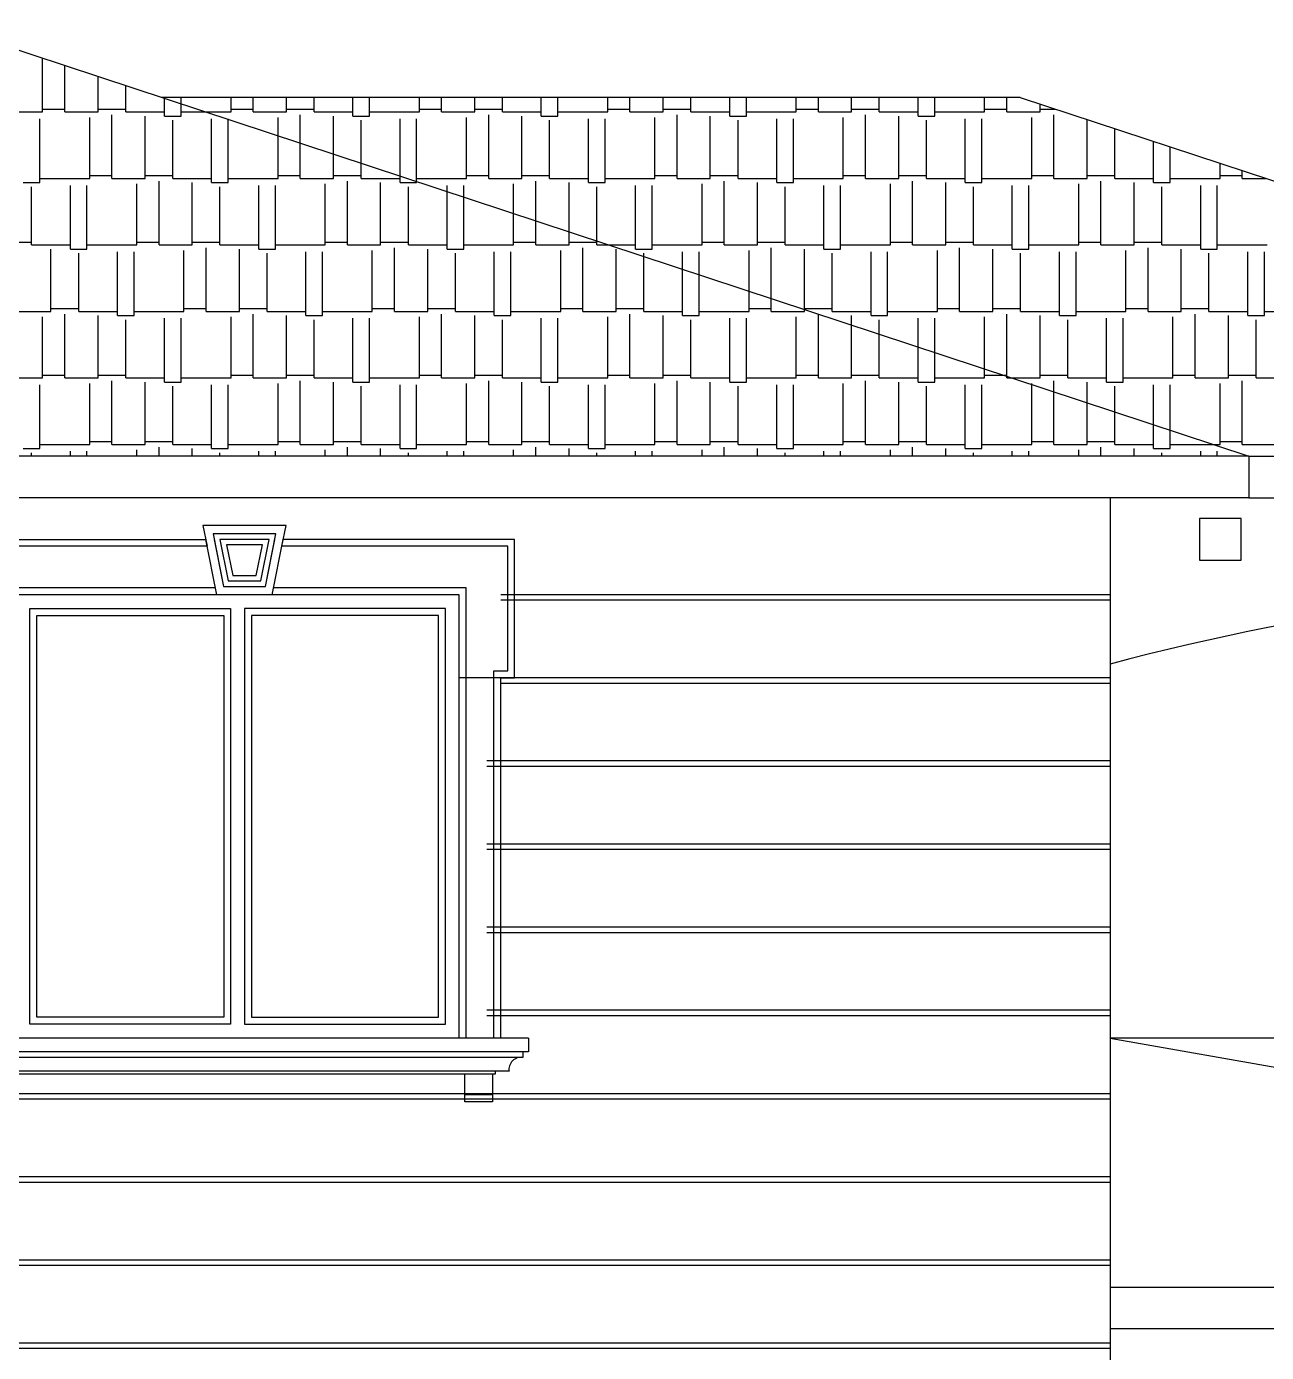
# Model space of a CAD drawing. Extents: x 182769.15 to 182771.38, y 101811.72 to 101812.21.
# Drawn here: x 182770.7481 to 182770.8376, y 101811.855 to 101811.9507 of the extents above; entities that cross this region are included whole.
import ezdxf

# ---------------------------------------------------------------- set-up
doc = ezdxf.new("R2010")
doc.units = 0
doc.header["$MEASUREMENT"] = 0
doc.layers.add('DUVAR', color=7, linetype='Continuous')
doc.layers.add('TARAMA', color=15, linetype='Continuous')

msp = doc.modelspace()

# ---------------------------------------------------------------- linework, layer by layer
at = {"layer": 'DUVAR'}
for p, q in [((182770.7423599537, 101811.9506928206), (182770.8363599537, 101811.9196728206)), ((182770.8263599537, 101811.9166728206), (182770.8263599537, 101811.8596728206)), ((182770.8263599537, 101811.9166728206), (182770.8263599537, 101811.7896728206)), ((182770.7668599537, 101811.9146728206), (182770.7608599536, 101811.9146728206)), ((182770.7608599536, 101811.9146728206), (182770.7611599537, 101811.9131728206)), ((182770.7665599537, 101811.9131728206), (182770.7668599537, 101811.9146728206)), ((182770.7433599537, 101811.9136728206), (182770.7610599537, 101811.9136728206)), ((182770.7618599537, 101811.9096728206), (182770.7610599537, 101811.9136728206)), ((182770.7658599537, 101811.9096728206), (182770.7666599537, 101811.9136728206)), ((182770.7833599537, 101811.9136728206), (182770.7666599537, 101811.9136728206)), ((182770.7833599537, 101811.9036728206), (182770.7833599537, 101811.9136728206)), ((182770.7793599537, 101811.9096728206), (182770.7473599536, 101811.9096728206)), ((182770.7793599537, 101811.8776728206), (182770.7793599537, 101811.9096728206)), ((182770.7823599536, 101811.9036728206), (182770.7833599537, 101811.9036728206)), ((182770.7833599537, 101811.9036728206), (182770.7823599536, 101811.9036728206)), ((182770.7823599536, 101811.8776728206), (182770.7823599536, 101811.9036728206)), ((182770.7843599537, 101811.8776728206), (182770.7423599537, 101811.8776728206)), ((182770.7843599537, 101811.8776728206), (182770.7843599537, 101811.8766728206)), ((182770.7843599537, 101811.8766728206), (182770.7423599537, 101811.8766728206))]:
    msp.add_line(p, q, dxfattribs=at)
at = {"layer": 'DUVAR', "color": 5}
for p, q in [((182770.8198599537, 101811.9455778206), (182770.7578599537, 101811.9455778206)), ((182770.8198599537, 101811.9455778206), (182770.8603599537, 101811.9322128206)), ((182770.8363599537, 101811.9196728206), (182770.9383599537, 101811.9196728206)), ((182770.8363599537, 101811.9166728206), (182770.9383599537, 101811.9166728206)), ((182770.8358094434, 101811.9151728206), (182770.8328094434, 101811.9151728206)), ((182770.8328094434, 101811.9151728206), (182770.8328094434, 101811.9121728206)), ((182770.8358094434, 101811.9121728206), (182770.8358094434, 101811.9151728206)), ((182770.8328094434, 101811.9121728206), (182770.8358094434, 101811.9121728206)), ((182770.9183599536, 101811.8776728206), (182770.8263599537, 101811.8776728206))]:
    msp.add_line(p, q, dxfattribs=at)
at = {"layer": 'DUVAR', "color": 6}
for p, q in [((182770.8363599537, 101811.9196728206), (182770.6123599537, 101811.9196728206)), ((182770.8363599537, 101811.9196728206), (182770.8363599537, 101811.9166728206)), ((182770.8363599537, 101811.9166728206), (182770.6123599537, 101811.9166728206)), ((182770.8263599537, 101811.8776728206), (182770.9283599537, 101811.8596728206)), ((182770.9283599537, 101811.8596728206), (182770.8263599537, 101811.8596728206)), ((182770.8263599537, 101811.8596728206), (182770.8263599537, 101811.8566728206)), ((182770.9283599537, 101811.8566728206), (182770.8263599537, 101811.8566728206))]:
    msp.add_line(p, q, dxfattribs=at)
at = {"layer": 'DUVAR', "color": 8}
for p, q in [((182770.7661280713, 101811.9140728206), (182770.761591836, 101811.9140728206)), ((182770.761591836, 101811.9140728206), (182770.762351836, 101811.9102728206)), ((182770.7653680713, 101811.9102728206), (182770.7661280713, 101811.9140728206)), ((182770.7611599537, 101811.9131728206), (182770.7438599537, 101811.9131728206)), ((182770.761671836, 101811.9136728206), (182770.762351836, 101811.9102728206)), ((182770.7656401498, 101811.9136728206), (182770.7620797576, 101811.9136728206)), ((182770.7620797576, 101811.9136728206), (182770.7626797576, 101811.9106728206)), ((182770.7651522282, 101811.9132728206), (182770.7625676791, 101811.9132728206)), ((182770.7625676791, 101811.9132728206), (182770.7630076791, 101811.9110728206)), ((182770.7647122282, 101811.9110728206), (182770.7651522282, 101811.9132728206)), ((182770.7650401498, 101811.9106728206), (182770.7656401498, 101811.9136728206)), ((182770.7653680713, 101811.9102728206), (182770.7660480713, 101811.9136728206)), ((182770.7828599537, 101811.9131728206), (182770.7665599537, 101811.9131728206)), ((182770.7828599537, 101811.9041728206), (182770.7828599537, 101811.9131728206)), ((182770.7630076791, 101811.9110728206), (182770.7647122282, 101811.9110728206)), ((182770.7617599537, 101811.9101728206), (182770.7468599537, 101811.9101728206)), ((182770.762351836, 101811.9102728206), (182770.7653680713, 101811.9102728206)), ((182770.762351836, 101811.9102728206), (182770.7653680713, 101811.9102728206)), ((182770.7626797576, 101811.9106728206), (182770.7650401498, 101811.9106728206)), ((182770.7798599536, 101811.9101728206), (182770.7659599537, 101811.9101728206)), ((182770.7798599536, 101811.8776728206), (182770.7798599536, 101811.9101728206)), ((182770.8263599537, 101811.9096728206), (182770.7823599536, 101811.9096728206)), ((182770.8263599537, 101811.9092728206), (182770.7823599536, 101811.9092728206)), ((182770.7818599537, 101811.8776728206), (182770.7818599537, 101811.9041728206)), ((182770.7818599537, 101811.9041728206), (182770.7828599537, 101811.9041728206)), ((182770.7823599536, 101811.9036728206), (182770.7793599537, 101811.9036728206)), ((182770.8263599537, 101811.9036728206), (182770.7823599536, 101811.9036728206)), ((182770.8263599537, 101811.9032728206), (182770.7823599536, 101811.9032728206)), ((182770.8263599537, 101811.8976728206), (182770.7813599537, 101811.8976728206)), ((182770.8263599537, 101811.8972728206), (182770.7813599537, 101811.8972728206)), ((182770.8263599537, 101811.8916728206), (182770.7813599537, 101811.8916728206)), ((182770.8263599537, 101811.8912728206), (182770.7813599537, 101811.8912728206)), ((182770.8263599537, 101811.8856728206), (182770.7813599537, 101811.8856728206)), ((182770.8263599537, 101811.8852728206), (182770.7813599537, 101811.8852728206)), ((182770.8263599537, 101811.8796728206), (182770.7813599537, 101811.8796728206)), ((182770.8263599537, 101811.8792728206), (182770.7813599537, 101811.8792728206)), ((182770.7839599537, 101811.8766728206), (182770.7839599537, 101811.8762728206)), ((182770.7839599537, 101811.8762728206), (182770.7427599537, 101811.8762728206)), ((182770.7829599536, 101811.8752728206), (182770.7437599536, 101811.8752728206)), ((182770.7819599537, 101811.8750728206), (182770.7447599537, 101811.8750728206)), ((182770.7797599537, 101811.8730728206), (182770.7797599537, 101811.8750728206)), ((182770.7817599537, 101811.8750728206), (182770.7817599537, 101811.8730728206)), ((182770.7819599537, 101811.8752728206), (182770.7819599537, 101811.8750728206)), ((182770.6223599536, 101811.8736728206), (182770.8263599537, 101811.8736728206)), ((182770.7817599537, 101811.8735728206), (182770.7797599537, 101811.8735728206)), ((182770.6223599536, 101811.8732728206), (182770.8263599537, 101811.8732728206)), ((182770.7817599537, 101811.8730728206), (182770.7797599537, 101811.8730728206)), ((182770.6223599536, 101811.8676728206), (182770.8263599537, 101811.8676728206)), ((182770.6223599536, 101811.8672728206), (182770.8263599537, 101811.8672728206)), ((182770.6223599536, 101811.8616728206), (182770.8263599537, 101811.8616728206)), ((182770.6223599536, 101811.8612728206), (182770.8263599537, 101811.8612728206)), ((182770.6223599536, 101811.8556728206), (182770.8263599537, 101811.8556728206)), ((182770.6223599536, 101811.8552728206), (182770.8263599537, 101811.8552728206))]:
    msp.add_line(p, q, dxfattribs=at)
at = {"layer": 'DUVAR', "color": 3}
for p, q in [((182770.7483599537, 101811.9086728206), (182770.7628599537, 101811.9086728206)), ((182770.7483599537, 101811.8786728206), (182770.7483599537, 101811.9086728206)), ((182770.7628599537, 101811.9086728206), (182770.7628599537, 101811.8786728206)), ((182770.7783599537, 101811.9086728206), (182770.7638599537, 101811.9086728206)), ((182770.7638599537, 101811.9086728206), (182770.7638599537, 101811.8786728206)), ((182770.7783599537, 101811.8786728206), (182770.7783599537, 101811.9086728206)), ((182770.7628599537, 101811.8786728206), (182770.7483599537, 101811.8786728206)), ((182770.7638599537, 101811.8786728206), (182770.7783599537, 101811.8786728206))]:
    msp.add_line(p, q, dxfattribs=at)
at = {"layer": 'DUVAR', "color": 1}
for p, q in [((182770.7488599537, 101811.9081728206), (182770.7623599537, 101811.9081728206)), ((182770.7488599537, 101811.8791728206), (182770.7488599537, 101811.9081728206)), ((182770.7623599537, 101811.9081728206), (182770.7623599537, 101811.8791728206)), ((182770.7778599537, 101811.9081728206), (182770.7643599537, 101811.9081728206)), ((182770.7643599537, 101811.9081728206), (182770.7643599537, 101811.8791728206)), ((182770.7778599537, 101811.8791728206), (182770.7778599537, 101811.9081728206)), ((182770.7623599537, 101811.8791728206), (182770.7488599537, 101811.8791728206)), ((182770.7643599537, 101811.8791728206), (182770.7778599537, 101811.8791728206))]:
    msp.add_line(p, q, dxfattribs=at)
at = {"layer": 'DUVAR', "color": 5}
msp.add_arc((182770.8723599536, 101811.7313394873), 0.1793333333336735, 75.13718278686326, 104.8628172131367, dxfattribs=at)
at = {"layer": 'DUVAR', "color": 8}
msp.add_arc((182770.7838349536, 101811.8753978206), 0.0008838834764835961, 81.86989882496346, 188.1301011750366, dxfattribs=at)
at = {"layer": 'TARAMA'}
for p, q in [((182770.749289276, 101811.9445271903), (182770.749289276, 101811.9484061442)), ((182770.750889276, 101811.9445271903), (182770.750889276, 101811.9478781442)), ((182770.753289276, 101811.9445271903), (182770.753289276, 101811.9470861442)), ((182770.755289276, 101811.9445271903), (182770.755289276, 101811.9464261442)), ((182770.758089276, 101811.9455021442), (182770.758089276, 101811.9455778206)), ((182770.758089276, 101811.9442271903), (182770.758089276, 101811.9455021442)), ((182770.759289276, 101811.9451061442), (182770.759289276, 101811.9455778206)), ((182770.762889276, 101811.9445271903), (182770.762889276, 101811.9455778206)), ((182770.764489276, 101811.9445271903), (182770.764489276, 101811.9455778206)), ((182770.766889276, 101811.9445271903), (182770.766889276, 101811.9455778206)), ((182770.768889276, 101811.9445271903), (182770.768889276, 101811.9455778206)), ((182770.771689276, 101811.9442271903), (182770.771689276, 101811.9455778206)), ((182770.772889276, 101811.9442271903), (182770.772889276, 101811.9455778206)), ((182770.776489276, 101811.9445271903), (182770.776489276, 101811.9455778206)), ((182770.778089276, 101811.9445271903), (182770.778089276, 101811.9455778206)), ((182770.780489276, 101811.9445271903), (182770.780489276, 101811.9455778206)), ((182770.782489276, 101811.9445271903), (182770.782489276, 101811.9455778206)), ((182770.785289276, 101811.9442271903), (182770.785289276, 101811.9455778206)), ((182770.786489276, 101811.9442271903), (182770.786489276, 101811.9455778206)), ((182770.790089276, 101811.9445271903), (182770.790089276, 101811.9455778206)), ((182770.791689276, 101811.9445271903), (182770.791689276, 101811.9455778206)), ((182770.794089276, 101811.9445271903), (182770.794089276, 101811.9455778206)), ((182770.796089276, 101811.9445271903), (182770.796089276, 101811.9455778206)), ((182770.798889276, 101811.9442271903), (182770.798889276, 101811.9455778206)), ((182770.800089276, 101811.9442271903), (182770.800089276, 101811.9455778206)), ((182770.803689276, 101811.9445271903), (182770.803689276, 101811.9455778206)), ((182770.805289276, 101811.9445271903), (182770.805289276, 101811.9455778206)), ((182770.807689276, 101811.9445271903), (182770.807689276, 101811.9455778206)), ((182770.809689276, 101811.9445271903), (182770.809689276, 101811.9455778206)), ((182770.812489276, 101811.9442271903), (182770.812489276, 101811.9455778206)), ((182770.813689276, 101811.9442271903), (182770.813689276, 101811.9455778206)), ((182770.817289276, 101811.9445271903), (182770.817289276, 101811.9455778206)), ((182770.818889276, 101811.9445271903), (182770.818889276, 101811.9455778206)), ((182770.745689276, 101811.9445271903), (182770.749289276, 101811.9445271903)), ((182770.749289276, 101811.9447271903), (182770.750889276, 101811.9447271903)), ((182770.750889276, 101811.9445271903), (182770.753289276, 101811.9445271903)), ((182770.753289276, 101811.9447271903), (182770.755289276, 101811.9447271903)), ((182770.755289276, 101811.9445271903), (182770.758089276, 101811.9445271903)), ((182770.759289276, 101811.9442271903), (182770.759289276, 101811.9451061442)), ((182770.759289276, 101811.9445271903), (182770.7610436817, 101811.9445271903)), ((182770.7610436817, 101811.9445271903), (182770.762889276, 101811.9445271903)), ((182770.762889276, 101811.9447271903), (182770.764489276, 101811.9447271903)), ((182770.764489276, 101811.9445271903), (182770.766889276, 101811.9445271903)), ((182770.766889276, 101811.9447271903), (182770.768889276, 101811.9447271903)), ((182770.768889276, 101811.9445271903), (182770.771689276, 101811.9445271903)), ((182770.772889276, 101811.9445271903), (182770.776489276, 101811.9445271903)), ((182770.776489276, 101811.9447271903), (182770.778089276, 101811.9447271903)), ((182770.778089276, 101811.9445271903), (182770.780489276, 101811.9445271903)), ((182770.780489276, 101811.9447271903), (182770.782489276, 101811.9447271903)), ((182770.782489276, 101811.9445271903), (182770.785289276, 101811.9445271903)), ((182770.786489276, 101811.9445271903), (182770.790089276, 101811.9445271903)), ((182770.790089276, 101811.9447271903), (182770.791689276, 101811.9447271903)), ((182770.791689276, 101811.9445271903), (182770.794089276, 101811.9445271903)), ((182770.794089276, 101811.9447271903), (182770.796089276, 101811.9447271903)), ((182770.796089276, 101811.9445271903), (182770.798889276, 101811.9445271903)), ((182770.800089276, 101811.9445271903), (182770.803689276, 101811.9445271903)), ((182770.803689276, 101811.9447271903), (182770.805289276, 101811.9447271903)), ((182770.805289276, 101811.9445271903), (182770.807689276, 101811.9445271903)), ((182770.807689276, 101811.9447271903), (182770.809689276, 101811.9447271903)), ((182770.809689276, 101811.9445271903), (182770.812489276, 101811.9445271903)), ((182770.813689276, 101811.9445271903), (182770.817289276, 101811.9445271903)), ((182770.817289276, 101811.9447271903), (182770.818889276, 101811.9447271903)), ((182770.818889276, 101811.9445271903), (182770.821289276, 101811.9445271903)), ((182770.821289276, 101811.9445271903), (182770.821289276, 101811.9451061442)), ((182770.821289276, 101811.9447271903), (182770.8224376211, 101811.9447271903)), ((182770.749089276, 101811.9394271903), (182770.749089276, 101811.9440271903)), ((182770.752689276, 101811.9397271903), (182770.752689276, 101811.9441271903)), ((182770.754289276, 101811.9397271903), (182770.754289276, 101811.9443271903)), ((182770.756689276, 101811.9397271903), (182770.756689276, 101811.9442271903)), ((182770.758089276, 101811.9442271903), (182770.759289276, 101811.9442271903)), ((182770.758689276, 101811.9397271903), (182770.758689276, 101811.9439271903)), ((182770.761489276, 101811.9394271903), (182770.761489276, 101811.9440271903)), ((182770.762689276, 101811.9439841442), (182770.762689276, 101811.9440271903)), ((182770.762689276, 101811.9394271903), (182770.762689276, 101811.9439841442)), ((182770.766289276, 101811.9427961442), (182770.766289276, 101811.9441271903)), ((182770.767889276, 101811.9422681442), (182770.767889276, 101811.9443271903)), ((182770.770289276, 101811.9414761442), (182770.770289276, 101811.9442271903)), ((182770.771689276, 101811.9442271903), (182770.772889276, 101811.9442271903)), ((182770.772289276, 101811.9408161442), (182770.772289276, 101811.9439271903)), ((182770.775089276, 101811.9398921442), (182770.775089276, 101811.9440271903)), ((182770.776289276, 101811.9394961442), (182770.776289276, 101811.9440271903)), ((182770.779889276, 101811.9397271903), (182770.779889276, 101811.9441271903)), ((182770.781489276, 101811.9397271903), (182770.781489276, 101811.9443271903)), ((182770.783889276, 101811.9397271903), (182770.783889276, 101811.9442271903)), ((182770.785289276, 101811.9442271903), (182770.786489276, 101811.9442271903)), ((182770.785889276, 101811.9397271903), (182770.785889276, 101811.9439271903)), ((182770.788689276, 101811.9394271903), (182770.788689276, 101811.9440271903)), ((182770.789889276, 101811.9394271903), (182770.789889276, 101811.9440271903)), ((182770.793489276, 101811.9397271903), (182770.793489276, 101811.9441271903)), ((182770.795089276, 101811.9397271903), (182770.795089276, 101811.9443271903)), ((182770.797489276, 101811.9397271903), (182770.797489276, 101811.9442271903)), ((182770.798889276, 101811.9442271903), (182770.800089276, 101811.9442271903)), ((182770.799489276, 101811.9397271903), (182770.799489276, 101811.9439271903)), ((182770.802289276, 101811.9394271903), (182770.802289276, 101811.9440271903)), ((182770.803489276, 101811.9394271903), (182770.803489276, 101811.9440271903)), ((182770.807089276, 101811.9397271903), (182770.807089276, 101811.9441271903)), ((182770.808689276, 101811.9397271903), (182770.808689276, 101811.9443271903)), ((182770.811089276, 101811.9397271903), (182770.811089276, 101811.9442271903)), ((182770.812489276, 101811.9442271903), (182770.813689276, 101811.9442271903)), ((182770.813089276, 101811.9397271903), (182770.813089276, 101811.9439271903)), ((182770.815889276, 101811.9394271903), (182770.815889276, 101811.9440271903)), ((182770.817089276, 101811.9394271903), (182770.817089276, 101811.9440271903)), ((182770.820689276, 101811.9397271903), (182770.820689276, 101811.9441271903)), ((182770.822289276, 101811.9397271903), (182770.822289276, 101811.9443271903)), ((182770.824689276, 101811.9397271903), (182770.824689276, 101811.9439841442)), ((182770.766289276, 101811.9397271903), (182770.766289276, 101811.9427961442)), ((182770.826689276, 101811.9397271903), (182770.826689276, 101811.9433241442)), ((182770.767889276, 101811.9397271903), (182770.767889276, 101811.9422681442)), ((182770.770289276, 101811.9397271903), (182770.770289276, 101811.9414761442)), ((182770.829489276, 101811.9394271903), (182770.829489276, 101811.9424001442)), ((182770.830689276, 101811.9394271903), (182770.830689276, 101811.9420041442)), ((182770.772289276, 101811.9397271903), (182770.772289276, 101811.9408161442)), ((182770.834289276, 101811.9397271903), (182770.834289276, 101811.9408161442)), ((182770.749089276, 101811.9397271903), (182770.752689276, 101811.9397271903)), ((182770.752689276, 101811.9399271903), (182770.754289276, 101811.9399271903)), ((182770.754289276, 101811.9397271903), (182770.756689276, 101811.9397271903)), ((182770.756689276, 101811.9399271903), (182770.758689276, 101811.9399271903)), ((182770.758689276, 101811.9397271903), (182770.761489276, 101811.9397271903)), ((182770.762689276, 101811.9397271903), (182770.766289276, 101811.9397271903)), ((182770.766289276, 101811.9399271903), (182770.767889276, 101811.9399271903)), ((182770.767889276, 101811.9397271903), (182770.770289276, 101811.9397271903)), ((182770.770289276, 101811.9399271903), (182770.772289276, 101811.9399271903)), ((182770.772289276, 101811.9397271903), (182770.775089276, 101811.9397271903)), ((182770.775089276, 101811.9394271903), (182770.775089276, 101811.9398921442)), ((182770.776289276, 101811.9397271903), (182770.779889276, 101811.9397271903)), ((182770.779889276, 101811.9399271903), (182770.781489276, 101811.9399271903)), ((182770.781489276, 101811.9397271903), (182770.783889276, 101811.9397271903)), ((182770.783889276, 101811.9399271903), (182770.785889276, 101811.9399271903)), ((182770.785889276, 101811.9397271903), (182770.788689276, 101811.9397271903)), ((182770.789889276, 101811.9397271903), (182770.793489276, 101811.9397271903)), ((182770.793489276, 101811.9399271903), (182770.795089276, 101811.9399271903)), ((182770.795089276, 101811.9397271903), (182770.797489276, 101811.9397271903)), ((182770.797489276, 101811.9399271903), (182770.799489276, 101811.9399271903)), ((182770.799489276, 101811.9397271903), (182770.802289276, 101811.9397271903)), ((182770.803489276, 101811.9397271903), (182770.807089276, 101811.9397271903)), ((182770.807089276, 101811.9399271903), (182770.808689276, 101811.9399271903)), ((182770.808689276, 101811.9397271903), (182770.811089276, 101811.9397271903)), ((182770.811089276, 101811.9399271903), (182770.813089276, 101811.9399271903)), ((182770.813089276, 101811.9397271903), (182770.815889276, 101811.9397271903)), ((182770.817089276, 101811.9397271903), (182770.820689276, 101811.9397271903)), ((182770.820689276, 101811.9399271903), (182770.822289276, 101811.9399271903)), ((182770.822289276, 101811.9397271903), (182770.824689276, 101811.9397271903)), ((182770.824689276, 101811.9399271903), (182770.826689276, 101811.9399271903)), ((182770.826689276, 101811.9397271903), (182770.829489276, 101811.9397271903)), ((182770.830689276, 101811.9397271903), (182770.834289276, 101811.9397271903)), ((182770.834289276, 101811.9399271903), (182770.835889276, 101811.9399271903)), ((182770.835889276, 101811.9397271903), (182770.835889276, 101811.9402881442)), ((182770.835889276, 101811.9397271903), (182770.8375891363, 101811.9397271903)), ((182770.747889276, 101811.9394271903), (182770.749089276, 101811.9394271903)), ((182770.748489276, 101811.9349271903), (182770.748489276, 101811.9391271903)), ((182770.751289276, 101811.9346271903), (182770.751289276, 101811.9392271903)), ((182770.752489276, 101811.9346271903), (182770.752489276, 101811.9392271903)), ((182770.756089276, 101811.9349271903), (182770.756089276, 101811.9393271903)), ((182770.757689276, 101811.9349271903), (182770.757689276, 101811.9395271903)), ((182770.760089276, 101811.9349271903), (182770.760089276, 101811.9394271903)), ((182770.761489276, 101811.9394271903), (182770.762689276, 101811.9394271903)), ((182770.762089276, 101811.9349271903), (182770.762089276, 101811.9391271903)), ((182770.764889276, 101811.9346271903), (182770.764889276, 101811.9392271903)), ((182770.766089276, 101811.9346271903), (182770.766089276, 101811.9392271903)), ((182770.769689276, 101811.9349271903), (182770.769689276, 101811.9393271903)), ((182770.771289276, 101811.9349271903), (182770.771289276, 101811.9395271903)), ((182770.773689276, 101811.9349271903), (182770.773689276, 101811.9394271903)), ((182770.775089276, 101811.9394271903), (182770.776289276, 101811.9394271903)), ((182770.775689276, 101811.9349271903), (182770.775689276, 101811.9391271903)), ((182770.776289276, 101811.9394271903), (182770.776289276, 101811.9394961442)), ((182770.778489276, 101811.9387701442), (182770.778489276, 101811.9392271903)), ((182770.778489276, 101811.9346271903), (182770.778489276, 101811.9387701442)), ((182770.779689276, 101811.9383741442), (182770.779689276, 101811.9392271903)), ((182770.783289276, 101811.9371861442), (182770.783289276, 101811.9393271903)), ((182770.784889276, 101811.9366581442), (182770.784889276, 101811.9395271903)), ((182770.787289276, 101811.9358661442), (182770.787289276, 101811.9394271903)), ((182770.788689276, 101811.9394271903), (182770.789889276, 101811.9394271903)), ((182770.789289276, 101811.9352061442), (182770.789289276, 101811.9391271903)), ((182770.792089276, 101811.9346271903), (182770.792089276, 101811.9392271903)), ((182770.793289276, 101811.9346271903), (182770.793289276, 101811.9392271903)), ((182770.796889276, 101811.9349271903), (182770.796889276, 101811.9393271903)), ((182770.798489276, 101811.9349271903), (182770.798489276, 101811.9395271903)), ((182770.800889276, 101811.9349271903), (182770.800889276, 101811.9394271903)), ((182770.802289276, 101811.9394271903), (182770.803489276, 101811.9394271903)), ((182770.802889276, 101811.9349271903), (182770.802889276, 101811.9391271903)), ((182770.805689276, 101811.9346271903), (182770.805689276, 101811.9392271903)), ((182770.806889276, 101811.9346271903), (182770.806889276, 101811.9392271903)), ((182770.810489276, 101811.9349271903), (182770.810489276, 101811.9393271903)), ((182770.812089276, 101811.9349271903), (182770.812089276, 101811.9395271903)), ((182770.814489276, 101811.9349271903), (182770.814489276, 101811.9394271903)), ((182770.815889276, 101811.9394271903), (182770.817089276, 101811.9394271903)), ((182770.816489276, 101811.9349271903), (182770.816489276, 101811.9391271903)), ((182770.819289276, 101811.9346271903), (182770.819289276, 101811.9392271903)), ((182770.820489276, 101811.9346271903), (182770.820489276, 101811.9392271903)), ((182770.824089276, 101811.9349271903), (182770.824089276, 101811.9393271903)), ((182770.825689276, 101811.9349271903), (182770.825689276, 101811.9395271903)), ((182770.828089276, 101811.9349271903), (182770.828089276, 101811.9394271903)), ((182770.829489276, 101811.9394271903), (182770.830689276, 101811.9394271903)), ((182770.830089276, 101811.9349271903), (182770.830089276, 101811.9391271903)), ((182770.832889276, 101811.9346271903), (182770.832889276, 101811.9392271903)), ((182770.834089276, 101811.9346271903), (182770.834089276, 101811.9392271903)), ((182770.779689276, 101811.9346271903), (182770.779689276, 101811.9383741442)), ((182770.783289276, 101811.9349271903), (182770.783289276, 101811.9371861442)), ((182770.784889276, 101811.9349271903), (182770.784889276, 101811.9366581442)), ((182770.787289276, 101811.9349271903), (182770.787289276, 101811.9358661442)), ((182770.746489276, 101811.9351271903), (182770.748489276, 101811.9351271903)), ((182770.748489276, 101811.9349271903), (182770.751289276, 101811.9349271903)), ((182770.752489276, 101811.9349271903), (182770.756089276, 101811.9349271903)), ((182770.756089276, 101811.9351271903), (182770.757689276, 101811.9351271903)), ((182770.757689276, 101811.9349271903), (182770.760089276, 101811.9349271903)), ((182770.760089276, 101811.9351271903), (182770.762089276, 101811.9351271903)), ((182770.762089276, 101811.9349271903), (182770.764889276, 101811.9349271903)), ((182770.766089276, 101811.9349271903), (182770.769689276, 101811.9349271903)), ((182770.769689276, 101811.9351271903), (182770.771289276, 101811.9351271903)), ((182770.771289276, 101811.9349271903), (182770.773689276, 101811.9349271903)), ((182770.773689276, 101811.9351271903), (182770.775689276, 101811.9351271903)), ((182770.775689276, 101811.9349271903), (182770.778489276, 101811.9349271903)), ((182770.779689276, 101811.9349271903), (182770.783289276, 101811.9349271903)), ((182770.783289276, 101811.9351271903), (182770.784889276, 101811.9351271903)), ((182770.784889276, 101811.9349271903), (182770.787289276, 101811.9349271903)), ((182770.787289276, 101811.9351271903), (182770.789289276, 101811.9351271903)), ((182770.789289276, 101811.9349271903), (182770.789289276, 101811.9352061442)), ((182770.789289276, 101811.9349271903), (182770.7901345908, 101811.9349271903)), ((182770.7901345908, 101811.9349271903), (182770.792089276, 101811.9349271903)), ((182770.793289276, 101811.9349271903), (182770.796889276, 101811.9349271903)), ((182770.796889276, 101811.9351271903), (182770.798489276, 101811.9351271903)), ((182770.798489276, 101811.9349271903), (182770.800889276, 101811.9349271903)), ((182770.800889276, 101811.9351271903), (182770.802889276, 101811.9351271903)), ((182770.802889276, 101811.9349271903), (182770.805689276, 101811.9349271903)), ((182770.806889276, 101811.9349271903), (182770.810489276, 101811.9349271903)), ((182770.810489276, 101811.9351271903), (182770.812089276, 101811.9351271903)), ((182770.812089276, 101811.9349271903), (182770.814489276, 101811.9349271903)), ((182770.814489276, 101811.9351271903), (182770.816489276, 101811.9351271903)), ((182770.816489276, 101811.9349271903), (182770.819289276, 101811.9349271903)), ((182770.820489276, 101811.9349271903), (182770.824089276, 101811.9349271903)), ((182770.824089276, 101811.9351271903), (182770.825689276, 101811.9351271903)), ((182770.825689276, 101811.9349271903), (182770.828089276, 101811.9349271903)), ((182770.828089276, 101811.9351271903), (182770.830089276, 101811.9351271903)), ((182770.830089276, 101811.9349271903), (182770.832889276, 101811.9349271903)), ((182770.834089276, 101811.9349271903), (182770.837689276, 101811.9349271903)), ((182770.749889276, 101811.9301271903), (182770.749889276, 101811.9346271903)), ((182770.751289276, 101811.9346271903), (182770.752489276, 101811.9346271903)), ((182770.751889276, 101811.9301271903), (182770.751889276, 101811.9343271903)), ((182770.754689276, 101811.9298271903), (182770.754689276, 101811.9344271903)), ((182770.755889276, 101811.9298271903), (182770.755889276, 101811.9344271903)), ((182770.759489276, 101811.9301271903), (182770.759489276, 101811.9345271903)), ((182770.761089276, 101811.9301271903), (182770.761089276, 101811.9347271903)), ((182770.763489276, 101811.9301271903), (182770.763489276, 101811.9346271903)), ((182770.764889276, 101811.9346271903), (182770.766089276, 101811.9346271903)), ((182770.765489276, 101811.9301271903), (182770.765489276, 101811.9343271903)), ((182770.768289276, 101811.9298271903), (182770.768289276, 101811.9344271903)), ((182770.769489276, 101811.9298271903), (182770.769489276, 101811.9344271903)), ((182770.773089276, 101811.9301271903), (182770.773089276, 101811.9345271903)), ((182770.774689276, 101811.9301271903), (182770.774689276, 101811.9347271903)), ((182770.777089276, 101811.9301271903), (182770.777089276, 101811.9346271903)), ((182770.778489276, 101811.9346271903), (182770.779689276, 101811.9346271903)), ((182770.779089276, 101811.9301271903), (182770.779089276, 101811.9343271903)), ((182770.781889276, 101811.9298271903), (182770.781889276, 101811.9344271903)), ((182770.783089276, 101811.9298271903), (182770.783089276, 101811.9344271903)), ((182770.786689276, 101811.9301271903), (182770.786689276, 101811.9345271903)), ((182770.788289276, 101811.9301271903), (182770.788289276, 101811.9347271903)), ((182770.790689276, 101811.9301271903), (182770.790689276, 101811.9346271903)), ((182770.792089276, 101811.9346271903), (182770.793289276, 101811.9346271903)), ((182770.792689276, 101811.9340841442), (182770.792689276, 101811.9343271903)), ((182770.792689276, 101811.9301271903), (182770.792689276, 101811.9340841442)), ((182770.795489276, 101811.9331601442), (182770.795489276, 101811.9344271903)), ((182770.796689276, 101811.9327641442), (182770.796689276, 101811.9344271903)), ((182770.800289276, 101811.9315761442), (182770.800289276, 101811.9345271903)), ((182770.801889276, 101811.9310481442), (182770.801889276, 101811.9347271903)), ((182770.804289276, 101811.9302561442), (182770.804289276, 101811.9346271903)), ((182770.805689276, 101811.9346271903), (182770.806889276, 101811.9346271903)), ((182770.806289276, 101811.9301271903), (182770.806289276, 101811.9343271903)), ((182770.809089276, 101811.9298271903), (182770.809089276, 101811.9344271903)), ((182770.810289276, 101811.9298271903), (182770.810289276, 101811.9344271903)), ((182770.813889276, 101811.9301271903), (182770.813889276, 101811.9345271903)), ((182770.815489276, 101811.9301271903), (182770.815489276, 101811.9347271903)), ((182770.817889276, 101811.9301271903), (182770.817889276, 101811.9346271903)), ((182770.819289276, 101811.9346271903), (182770.820489276, 101811.9346271903)), ((182770.819889276, 101811.9301271903), (182770.819889276, 101811.9343271903)), ((182770.822689276, 101811.9298271903), (182770.822689276, 101811.9344271903)), ((182770.823889276, 101811.9298271903), (182770.823889276, 101811.9344271903)), ((182770.827489276, 101811.9301271903), (182770.827489276, 101811.9345271903)), ((182770.829089276, 101811.9301271903), (182770.829089276, 101811.9347271903)), ((182770.831489276, 101811.9301271903), (182770.831489276, 101811.9346271903)), ((182770.832889276, 101811.9346271903), (182770.834089276, 101811.9346271903)), ((182770.833489276, 101811.9301271903), (182770.833489276, 101811.9343271903)), ((182770.836289276, 101811.9298271903), (182770.836289276, 101811.9344271903)), ((182770.837489276, 101811.9298271903), (182770.837489276, 101811.9344271903)), ((182770.795489276, 101811.9298271903), (182770.795489276, 101811.9331601442)), ((182770.796689276, 101811.9298271903), (182770.796689276, 101811.9327641442)), ((182770.800289276, 101811.9301271903), (182770.800289276, 101811.9315761442)), ((182770.801889276, 101811.9301271903), (182770.801889276, 101811.9310481442)), ((182770.747489276, 101811.9301271903), (182770.749889276, 101811.9301271903)), ((182770.749889276, 101811.9303271903), (182770.751889276, 101811.9303271903)), ((182770.751889276, 101811.9301271903), (182770.754689276, 101811.9301271903)), ((182770.755889276, 101811.9301271903), (182770.759489276, 101811.9301271903)), ((182770.759489276, 101811.9303271903), (182770.761089276, 101811.9303271903)), ((182770.761089276, 101811.9301271903), (182770.763489276, 101811.9301271903)), ((182770.763489276, 101811.9303271903), (182770.765489276, 101811.9303271903)), ((182770.765489276, 101811.9301271903), (182770.768289276, 101811.9301271903)), ((182770.769489276, 101811.9301271903), (182770.773089276, 101811.9301271903)), ((182770.773089276, 101811.9303271903), (182770.774689276, 101811.9303271903)), ((182770.774689276, 101811.9301271903), (182770.777089276, 101811.9301271903)), ((182770.777089276, 101811.9303271903), (182770.779089276, 101811.9303271903)), ((182770.779089276, 101811.9301271903), (182770.781889276, 101811.9301271903)), ((182770.783089276, 101811.9301271903), (182770.786689276, 101811.9301271903)), ((182770.786689276, 101811.9303271903), (182770.788289276, 101811.9303271903)), ((182770.788289276, 101811.9301271903), (182770.790689276, 101811.9301271903)), ((182770.790689276, 101811.9303271903), (182770.792689276, 101811.9303271903)), ((182770.792689276, 101811.9301271903), (182770.795489276, 101811.9301271903)), ((182770.796689276, 101811.9301271903), (182770.800289276, 101811.9301271903)), ((182770.800289276, 101811.9303271903), (182770.801889276, 101811.9303271903)), ((182770.801889276, 101811.9301271903), (182770.804289276, 101811.9301271903)), ((182770.804289276, 101811.9303271903), (182770.806289276, 101811.9303271903)), ((182770.804289276, 101811.9301271903), (182770.804289276, 101811.9302561442)), ((182770.806289276, 101811.9301271903), (182770.809089276, 101811.9301271903)), ((182770.810289276, 101811.9301271903), (182770.813889276, 101811.9301271903)), ((182770.813889276, 101811.9303271903), (182770.815489276, 101811.9303271903)), ((182770.815489276, 101811.9301271903), (182770.817889276, 101811.9301271903)), ((182770.817889276, 101811.9303271903), (182770.819889276, 101811.9303271903)), ((182770.819889276, 101811.9301271903), (182770.822689276, 101811.9301271903)), ((182770.823889276, 101811.9301271903), (182770.827489276, 101811.9301271903)), ((182770.827489276, 101811.9303271903), (182770.829089276, 101811.9303271903)), ((182770.829089276, 101811.9301271903), (182770.831489276, 101811.9301271903)), ((182770.831489276, 101811.9303271903), (182770.833489276, 101811.9303271903)), ((182770.833489276, 101811.9301271903), (182770.836289276, 101811.9301271903)), ((182770.837489276, 101811.9301271903), (182770.841089276, 101811.9301271903)), ((182770.749289276, 101811.9253271903), (182770.749289276, 101811.9297271903)), ((182770.750889276, 101811.9253271903), (182770.750889276, 101811.9299271903)), ((182770.753289276, 101811.9253271903), (182770.753289276, 101811.9298271903)), ((182770.754689276, 101811.9298271903), (182770.755889276, 101811.9298271903)), ((182770.755289276, 101811.9253271903), (182770.755289276, 101811.9295271903)), ((182770.758089276, 101811.9250271903), (182770.758089276, 101811.9296271903)), ((182770.759289276, 101811.9250271903), (182770.759289276, 101811.9296271903)), ((182770.762889276, 101811.9253271903), (182770.762889276, 101811.9297271903)), ((182770.764489276, 101811.9253271903), (182770.764489276, 101811.9299271903)), ((182770.766889276, 101811.9253271903), (182770.766889276, 101811.9298271903)), ((182770.768289276, 101811.9298271903), (182770.769489276, 101811.9298271903)), ((182770.768889276, 101811.9253271903), (182770.768889276, 101811.9295271903)), ((182770.771689276, 101811.9250271903), (182770.771689276, 101811.9296271903)), ((182770.772889276, 101811.9250271903), (182770.772889276, 101811.9296271903)), ((182770.776489276, 101811.9253271903), (182770.776489276, 101811.9297271903)), ((182770.778089276, 101811.9253271903), (182770.778089276, 101811.9299271903)), ((182770.780489276, 101811.9253271903), (182770.780489276, 101811.9298271903)), ((182770.781889276, 101811.9298271903), (182770.783089276, 101811.9298271903)), ((182770.782489276, 101811.9253271903), (182770.782489276, 101811.9295271903)), ((182770.785289276, 101811.9250271903), (182770.785289276, 101811.9296271903)), ((182770.786489276, 101811.9250271903), (182770.786489276, 101811.9296271903)), ((182770.790089276, 101811.9253271903), (182770.790089276, 101811.9297271903)), ((182770.791689276, 101811.9253271903), (182770.791689276, 101811.9299271903)), ((182770.794089276, 101811.9253271903), (182770.794089276, 101811.9298271903)), ((182770.795489276, 101811.9298271903), (182770.796689276, 101811.9298271903)), ((182770.796089276, 101811.9253271903), (182770.796089276, 101811.9295271903)), ((182770.798889276, 101811.9250271903), (182770.798889276, 101811.9296271903)), ((182770.800089276, 101811.9250271903), (182770.800089276, 101811.9296271903)), ((182770.803689276, 101811.9253271903), (182770.803689276, 101811.9297271903)), ((182770.805289276, 101811.9299261442), (182770.805289276, 101811.9299271903)), ((182770.805289276, 101811.9253271903), (182770.805289276, 101811.9299261442)), ((182770.807689276, 101811.9291341442), (182770.807689276, 101811.9298271903)), ((182770.807689276, 101811.9253271903), (182770.807689276, 101811.9291341442)), ((182770.809089276, 101811.9298271903), (182770.810289276, 101811.9298271903)), ((182770.809689276, 101811.9284741442), (182770.809689276, 101811.9295271903)), ((182770.812489276, 101811.9275501442), (182770.812489276, 101811.9296271903)), ((182770.813689276, 101811.9271541442), (182770.813689276, 101811.9296271903)), ((182770.817289276, 101811.9259661442), (182770.817289276, 101811.9297271903)), ((182770.818889276, 101811.9254381442), (182770.818889276, 101811.9299271903)), ((182770.821289276, 101811.9253271903), (182770.821289276, 101811.9298271903)), ((182770.822689276, 101811.9298271903), (182770.823889276, 101811.9298271903)), ((182770.823289276, 101811.9253271903), (182770.823289276, 101811.9295271903)), ((182770.826089276, 101811.9250271903), (182770.826089276, 101811.9296271903)), ((182770.827289276, 101811.9250271903), (182770.827289276, 101811.9296271903)), ((182770.830889276, 101811.9253271903), (182770.830889276, 101811.9297271903)), ((182770.832489276, 101811.9253271903), (182770.832489276, 101811.9299271903)), ((182770.834889276, 101811.9253271903), (182770.834889276, 101811.9298271903)), ((182770.836289276, 101811.9298271903), (182770.837489276, 101811.9298271903)), ((182770.836889276, 101811.9253271903), (182770.836889276, 101811.9295271903)), ((182770.809689276, 101811.9253271903), (182770.809689276, 101811.9284741442)), ((182770.812489276, 101811.9250271903), (182770.812489276, 101811.9275501442)), ((182770.813689276, 101811.9250271903), (182770.813689276, 101811.9271541442)), ((182770.745689276, 101811.9253271903), (182770.749289276, 101811.9253271903)), ((182770.749289276, 101811.9255271903), (182770.750889276, 101811.9255271903)), ((182770.750889276, 101811.9253271903), (182770.753289276, 101811.9253271903)), ((182770.753289276, 101811.9255271903), (182770.755289276, 101811.9255271903)), ((182770.755289276, 101811.9253271903), (182770.758089276, 101811.9253271903)), ((182770.759289276, 101811.9253271903), (182770.762889276, 101811.9253271903)), ((182770.762889276, 101811.9255271903), (182770.764489276, 101811.9255271903)), ((182770.764489276, 101811.9253271903), (182770.766889276, 101811.9253271903)), ((182770.766889276, 101811.9255271903), (182770.768889276, 101811.9255271903)), ((182770.768889276, 101811.9253271903), (182770.771689276, 101811.9253271903)), ((182770.772889276, 101811.9253271903), (182770.776489276, 101811.9253271903)), ((182770.776489276, 101811.9255271903), (182770.778089276, 101811.9255271903)), ((182770.778089276, 101811.9253271903), (182770.780489276, 101811.9253271903)), ((182770.780489276, 101811.9255271903), (182770.782489276, 101811.9255271903)), ((182770.782489276, 101811.9253271903), (182770.785289276, 101811.9253271903)), ((182770.786489276, 101811.9253271903), (182770.790089276, 101811.9253271903)), ((182770.790089276, 101811.9255271903), (182770.791689276, 101811.9255271903)), ((182770.791689276, 101811.9253271903), (182770.794089276, 101811.9253271903)), ((182770.794089276, 101811.9255271903), (182770.796089276, 101811.9255271903)), ((182770.796089276, 101811.9253271903), (182770.798889276, 101811.9253271903)), ((182770.800089276, 101811.9253271903), (182770.803689276, 101811.9253271903)), ((182770.803689276, 101811.9255271903), (182770.805289276, 101811.9255271903)), ((182770.805289276, 101811.9253271903), (182770.807689276, 101811.9253271903)), ((182770.807689276, 101811.9255271903), (182770.809689276, 101811.9255271903)), ((182770.809689276, 101811.9253271903), (182770.812489276, 101811.9253271903)), ((182770.813689276, 101811.9253271903), (182770.817289276, 101811.9253271903)), ((182770.817289276, 101811.9253271903), (182770.817289276, 101811.9259661442)), ((182770.817289276, 101811.9255271903), (182770.8186194393, 101811.9255271903)), ((182770.8186194393, 101811.9255271903), (182770.818889276, 101811.9255271903)), ((182770.818889276, 101811.9253271903), (182770.818889276, 101811.9254381442)), ((182770.818889276, 101811.9253271903), (182770.8192254999, 101811.9253271903)), ((182770.8192254999, 101811.9253271903), (182770.821289276, 101811.9253271903)), ((182770.821289276, 101811.9255271903), (182770.823289276, 101811.9255271903)), ((182770.823289276, 101811.9253271903), (182770.826089276, 101811.9253271903)), ((182770.827289276, 101811.9253271903), (182770.830889276, 101811.9253271903)), ((182770.830889276, 101811.9255271903), (182770.832489276, 101811.9255271903)), ((182770.832489276, 101811.9253271903), (182770.834889276, 101811.9253271903)), ((182770.834889276, 101811.9255271903), (182770.836889276, 101811.9255271903)), ((182770.836889276, 101811.9253271903), (182770.839689276, 101811.9253271903)), ((182770.749089276, 101811.9202271903), (182770.749089276, 101811.9248271903)), ((182770.752689276, 101811.9205271903), (182770.752689276, 101811.9249271903)), ((182770.754289276, 101811.9205271903), (182770.754289276, 101811.9251271903)), ((182770.756689276, 101811.9205271903), (182770.756689276, 101811.9250271903)), ((182770.758089276, 101811.9250271903), (182770.759289276, 101811.9250271903)), ((182770.758689276, 101811.9205271903), (182770.758689276, 101811.9247271903)), ((182770.761489276, 101811.9202271903), (182770.761489276, 101811.9248271903)), ((182770.762689276, 101811.9202271903), (182770.762689276, 101811.9248271903)), ((182770.766289276, 101811.9205271903), (182770.766289276, 101811.9249271903)), ((182770.767889276, 101811.9205271903), (182770.767889276, 101811.9251271903)), ((182770.770289276, 101811.9205271903), (182770.770289276, 101811.9250271903)), ((182770.771689276, 101811.9250271903), (182770.772889276, 101811.9250271903)), ((182770.772289276, 101811.9205271903), (182770.772289276, 101811.9247271903)), ((182770.775089276, 101811.9202271903), (182770.775089276, 101811.9248271903)), ((182770.776289276, 101811.9202271903), (182770.776289276, 101811.9248271903)), ((182770.779889276, 101811.9205271903), (182770.779889276, 101811.9249271903)), ((182770.781489276, 101811.9205271903), (182770.781489276, 101811.9251271903)), ((182770.783889276, 101811.9205271903), (182770.783889276, 101811.9250271903)), ((182770.785289276, 101811.9250271903), (182770.786489276, 101811.9250271903)), ((182770.785889276, 101811.9205271903), (182770.785889276, 101811.9247271903)), ((182770.788689276, 101811.9202271903), (182770.788689276, 101811.9248271903)), ((182770.789889276, 101811.9202271903), (182770.789889276, 101811.9248271903)), ((182770.793489276, 101811.9205271903), (182770.793489276, 101811.9249271903)), ((182770.795089276, 101811.9205271903), (182770.795089276, 101811.9251271903)), ((182770.797489276, 101811.9205271903), (182770.797489276, 101811.9250271903)), ((182770.798889276, 101811.9250271903), (182770.800089276, 101811.9250271903)), ((182770.799489276, 101811.9205271903), (182770.799489276, 101811.9247271903)), ((182770.802289276, 101811.9202271903), (182770.802289276, 101811.9248271903)), ((182770.803489276, 101811.9202271903), (182770.803489276, 101811.9248271903)), ((182770.807089276, 101811.9205271903), (182770.807089276, 101811.9249271903)), ((182770.808689276, 101811.9205271903), (182770.808689276, 101811.9251271903)), ((182770.811089276, 101811.9205271903), (182770.811089276, 101811.9250271903)), ((182770.812489276, 101811.9250271903), (182770.813689276, 101811.9250271903)), ((182770.813089276, 101811.9205271903), (182770.813089276, 101811.9247271903)), ((182770.815889276, 101811.9202271903), (182770.815889276, 101811.9248271903)), ((182770.817089276, 101811.9202271903), (182770.817089276, 101811.9248271903)), ((182770.820689276, 101811.9248441442), (182770.820689276, 101811.9249271903)), ((182770.820689276, 101811.9205271903), (182770.820689276, 101811.9248441442)), ((182770.822289276, 101811.9243161442), (182770.822289276, 101811.9251271903)), ((182770.822289276, 101811.9205271903), (182770.822289276, 101811.9243161442)), ((182770.824689276, 101811.9235241442), (182770.824689276, 101811.9250271903)), ((182770.826089276, 101811.9250271903), (182770.827289276, 101811.9250271903)), ((182770.826689276, 101811.9228641442), (182770.826689276, 101811.9247271903)), ((182770.829489276, 101811.9219401442), (182770.829489276, 101811.9248271903)), ((182770.830689276, 101811.9215441442), (182770.830689276, 101811.9248271903)), ((182770.834289276, 101811.9205271903), (182770.834289276, 101811.9249271903)), ((182770.835889276, 101811.9205271903), (182770.835889276, 101811.9251271903)), ((182770.824689276, 101811.9205271903), (182770.824689276, 101811.9235241442)), ((182770.826689276, 101811.9205271903), (182770.826689276, 101811.9228641442)), ((182770.829489276, 101811.9202271903), (182770.829489276, 101811.9219401442)), ((182770.830689276, 101811.9202271903), (182770.830689276, 101811.9215441442)), ((182770.749089276, 101811.9205271903), (182770.752689276, 101811.9205271903)), ((182770.752689276, 101811.9207271903), (182770.754289276, 101811.9207271903)), ((182770.754289276, 101811.9205271903), (182770.756689276, 101811.9205271903)), ((182770.756689276, 101811.9207271903), (182770.758689276, 101811.9207271903)), ((182770.758689276, 101811.9205271903), (182770.761489276, 101811.9205271903)), ((182770.762689276, 101811.9205271903), (182770.766289276, 101811.9205271903)), ((182770.766289276, 101811.9207271903), (182770.767889276, 101811.9207271903)), ((182770.767889276, 101811.9205271903), (182770.770289276, 101811.9205271903)), ((182770.770289276, 101811.9207271903), (182770.772289276, 101811.9207271903)), ((182770.772289276, 101811.9205271903), (182770.775089276, 101811.9205271903)), ((182770.776289276, 101811.9205271903), (182770.779889276, 101811.9205271903)), ((182770.779889276, 101811.9207271903), (182770.781489276, 101811.9207271903)), ((182770.781489276, 101811.9205271903), (182770.783889276, 101811.9205271903)), ((182770.783889276, 101811.9207271903), (182770.785889276, 101811.9207271903)), ((182770.785889276, 101811.9205271903), (182770.788689276, 101811.9205271903)), ((182770.789889276, 101811.9205271903), (182770.793489276, 101811.9205271903)), ((182770.793489276, 101811.9207271903), (182770.795089276, 101811.9207271903)), ((182770.795089276, 101811.9205271903), (182770.797489276, 101811.9205271903)), ((182770.797489276, 101811.9207271903), (182770.799489276, 101811.9207271903)), ((182770.799489276, 101811.9205271903), (182770.802289276, 101811.9205271903)), ((182770.803489276, 101811.9205271903), (182770.807089276, 101811.9205271903)), ((182770.807089276, 101811.9207271903), (182770.808689276, 101811.9207271903)), ((182770.808689276, 101811.9205271903), (182770.811089276, 101811.9205271903)), ((182770.811089276, 101811.9207271903), (182770.813089276, 101811.9207271903)), ((182770.813089276, 101811.9205271903), (182770.815889276, 101811.9205271903)), ((182770.817089276, 101811.9205271903), (182770.820689276, 101811.9205271903)), ((182770.820689276, 101811.9207271903), (182770.822289276, 101811.9207271903)), ((182770.822289276, 101811.9205271903), (182770.824689276, 101811.9205271903)), ((182770.824689276, 101811.9207271903), (182770.826689276, 101811.9207271903)), ((182770.826689276, 101811.9205271903), (182770.829489276, 101811.9205271903)), ((182770.830689276, 101811.9205271903), (182770.8337709545, 101811.9205271903)), ((182770.8337709545, 101811.9205271903), (182770.834289276, 101811.9205271903)), ((182770.834289276, 101811.9207271903), (182770.835889276, 101811.9207271903)), ((182770.835889276, 101811.9205271903), (182770.838289276, 101811.9205271903)), ((182770.747889276, 101811.9202271903), (182770.749089276, 101811.9202271903)), ((182770.748489276, 101811.9196728206), (182770.748489276, 101811.9199271903)), ((182770.751289276, 101811.9196728206), (182770.751289276, 101811.9200271903)), ((182770.752489276, 101811.9196728206), (182770.752489276, 101811.9200271903)), ((182770.756089276, 101811.9196728206), (182770.756089276, 101811.9201271903)), ((182770.757689276, 101811.9196728206), (182770.757689276, 101811.9203271903)), ((182770.760089276, 101811.9196728206), (182770.760089276, 101811.9202271903)), ((182770.761489276, 101811.9202271903), (182770.762689276, 101811.9202271903)), ((182770.762089276, 101811.9196728206), (182770.762089276, 101811.9199271903)), ((182770.764889276, 101811.9196728206), (182770.764889276, 101811.9200271903)), ((182770.766089276, 101811.9196728206), (182770.766089276, 101811.9200271903)), ((182770.769689276, 101811.9196728206), (182770.769689276, 101811.9201271903)), ((182770.771289276, 101811.9196728206), (182770.771289276, 101811.9203271903)), ((182770.773689276, 101811.9196728206), (182770.773689276, 101811.9202271903)), ((182770.775089276, 101811.9202271903), (182770.776289276, 101811.9202271903)), ((182770.775689276, 101811.9196728206), (182770.775689276, 101811.9199271903)), ((182770.778489276, 101811.9196728206), (182770.778489276, 101811.9200271903)), ((182770.779689276, 101811.9196728206), (182770.779689276, 101811.9200271903)), ((182770.783289276, 101811.9196728206), (182770.783289276, 101811.9201271903)), ((182770.784889276, 101811.9196728206), (182770.784889276, 101811.9203271903)), ((182770.787289276, 101811.9196728206), (182770.787289276, 101811.9202271903)), ((182770.788689276, 101811.9202271903), (182770.789889276, 101811.9202271903)), ((182770.789289276, 101811.9196728206), (182770.789289276, 101811.9199271903)), ((182770.792089276, 101811.9196728206), (182770.792089276, 101811.9200271903)), ((182770.793289276, 101811.9196728206), (182770.793289276, 101811.9200271903)), ((182770.796889276, 101811.9196728206), (182770.796889276, 101811.9201271903)), ((182770.798489276, 101811.9196728206), (182770.798489276, 101811.9203271903)), ((182770.800889276, 101811.9196728206), (182770.800889276, 101811.9202271903)), ((182770.802289276, 101811.9202271903), (182770.803489276, 101811.9202271903)), ((182770.802889276, 101811.9196728206), (182770.802889276, 101811.9199271903)), ((182770.805689276, 101811.9196728206), (182770.805689276, 101811.9200271903)), ((182770.806889276, 101811.9196728206), (182770.806889276, 101811.9200271903)), ((182770.810489276, 101811.9196728206), (182770.810489276, 101811.9201271903)), ((182770.812089276, 101811.9196728206), (182770.812089276, 101811.9203271903)), ((182770.814489276, 101811.9196728206), (182770.814489276, 101811.9202271903)), ((182770.815889276, 101811.9202271903), (182770.817089276, 101811.9202271903)), ((182770.816489276, 101811.9196728206), (182770.816489276, 101811.9199271903)), ((182770.819289276, 101811.9196728206), (182770.819289276, 101811.9200271903)), ((182770.820489276, 101811.9196728206), (182770.820489276, 101811.9200271903)), ((182770.824089276, 101811.9196728206), (182770.824089276, 101811.9201271903)), ((182770.825689276, 101811.9196728206), (182770.825689276, 101811.9203271903)), ((182770.828089276, 101811.9196728206), (182770.828089276, 101811.9202271903)), ((182770.829489276, 101811.9202271903), (182770.830689276, 101811.9202271903)), ((182770.830089276, 101811.9196728206), (182770.830089276, 101811.9199271903)), ((182770.832889276, 101811.9196728206), (182770.832889276, 101811.9200271903)), ((182770.834089276, 101811.9196728206), (182770.834089276, 101811.9200271903))]:
    msp.add_line(p, q, dxfattribs=at)

doc.saveas('drawing.dxf')
